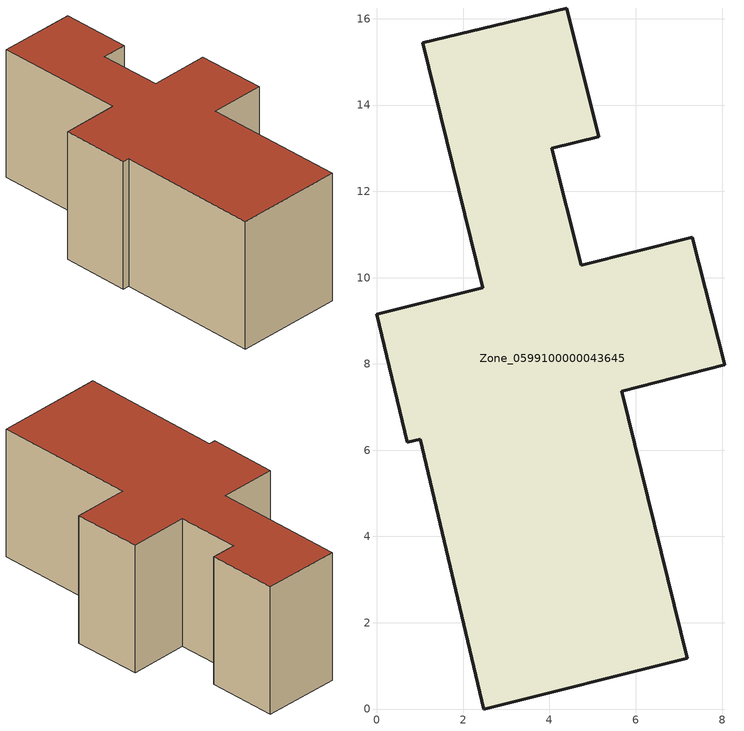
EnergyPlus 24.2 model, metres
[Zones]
Zone_0599100000043645
 floor ground (C_G): 1.06,15.44 4.4,16.25 5.14,13.27 4.05,13 4.74,10.29 7.31,10.94 8.06,7.98 5.68,7.37 7.2,1.18 2.48,0 1.01,6.25 0.7,6.18 0,9.15 2.45,9.77 z0
 wall outside (C_F): 1.01,6.25 2.48,0 7.2,1.18 5.68,7.37 8.06,7.98 7.31,10.94 4.74,10.29 4.05,13 5.14,13.27 4.4,16.25 1.06,15.44 2.45,9.77 0,9.15 0.7,6.18 1.01,6.25 z0:5.93
 roof outside (C_R): 1.06,15.44 2.45,9.77 0,9.15 0.7,6.18 1.01,6.25 2.48,0 7.2,1.18 5.68,7.37 8.06,7.98 7.31,10.94 4.74,10.29 4.05,13 5.14,13.27 4.4,16.25 z5.93
[BUILDING]
Pand.0599100000043645: North Axis=0; Terrain=City; Loads Convergence Tolerance Value=0.04; Temperature Convergence Tolerance Value=0.4; Solar Distribution=FullExterior; Maximum Number of Warmup Days=25; Minimum Number of Warmup Days=1
[Site:Location]
Rotterdam.The.Hague.AP_ZH_NLD Design_Conditions: Latitude=51.96; Longitude=4.45; Time Zone=1; Elevation=-4.5
[SITE:GROUNDTEMPERATURE:BUILDINGSURFACE]
18, 18, 18, 18, 18, 18, 18, 18, 18, 18, 18, 18
[MATERIAL] Thermal Absorptance=0.9; Solar Absorptance=0.7; Visible Absorptance=0.7
Name | Roughness | Thickness | Conductivity | Density | Specific Heat
G.TI.1965-1974 | MediumSmooth | 0.15 | 0.882353 | 540 | 1210
F.TI.1965-1974 | Rough | 0.3 | 0.697674 | 1920 | 840
R.TI.1965-1974 | MediumRough | 0.2 | 0.232558 | 1500 | 1000
[CONSTRUCTION]
C_G: G.TI.1965-1974
C_F: F.TI.1965-1974
C_R: R.TI.1965-1974
[ZONE]
Zone_0599100000043645: Type=1; Multiplier=1; Ceiling Height=Autocalculate; Volume=Autocalculate; Floor Area=autocalculate; Part of Total Floor Area=Yes
[ZONEINFILTRATION:DESIGNFLOWRATE]
Infil_Zone_0599100000043645: Zone or ZoneList or Space or SpaceList=Zone_0599100000043645; Schedule=AlwaysOn; Design Flow Rate Calculation Method=Flow/Area; Flow Rate per Floor Area=0.003; Constant Term Coefficient=1; Temperature Term Coefficient=0; Velocity Term Coefficient=0; Velocity Squared Term Coefficient=0
[HVACTEMPLATE:ZONE:IDEALLOADSAIRSYSTEM]
Zone_0599100000043645: Maximum Heating Supply Air Temperature=50; Minimum Cooling Supply Air Temperature=13; Maximum Heating Supply Air Humidity Ratio=0.0156; Minimum Cooling Supply Air Humidity Ratio=0.0077; Heating Limit=NoLimit; Cooling Limit=NoLimit; Dehumidification Control Type=ConstantSensibleHeatRatio; Cooling Sensible Heat Ratio=0.7; Dehumidification Setpoint=60; Humidification Control Type=None; Humidification Setpoint=30; Outdoor Air Method=None; Outdoor Air Flow Rate per Person=0.00944; Outdoor Air Flow Rate per Zone Floor Area=0; Outdoor Air Flow Rate per Zone=0; Demand Controlled Ventilation Type=None; Outdoor Air Economizer Type=NoEconomizer; Heat Recovery Type=None; Sensible Heat Recovery Effectiveness=0.7; Latent Heat Recovery Effectiveness=0.65
[ZONECONTROL:THERMOSTAT]
ThermostatControl_Zone_0599100000043645: Zone or ZoneList=Zone_0599100000043645; Control Type Schedule=DualSetpointControlType; Control 1=Thermostat_Zone_0599100000043645; Temperature Difference Between Cutout And Setpoint=0
[THERMOSTATSETPOINT:DUALSETPOINT]
Thermostat_Zone_0599100000043645: Heating Setpoint Temperature Schedule=HeatingSetpoint_Zone_0599100000043645; Cooling Setpoint Temperature Schedule=CoolingSetpoint_Zone_0599100000043645
[SCHEDULE:COMPACT]
HeatingSetpoint_Zone_0599100000043645: Through: 12/31, For: AllDays, Until: 24:00, 21
CoolingSetpoint_Zone_0599100000043645: Through: 12/31, For: AllDays, Until: 24:00, 24
DualSetpointControlType: Through: 12/31, For: AllDays, Until: 24:00, 4
AlwaysOn: Through: 12/31, For: AllDays, Until: 24:00, 1
